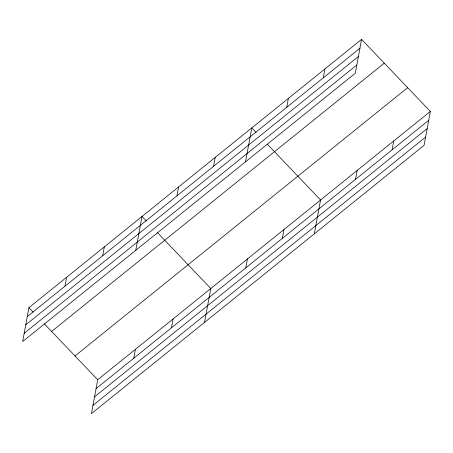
<?xml version="1.0" encoding="UTF-8"?>
<svg xmlns="http://www.w3.org/2000/svg" width="453" height="453" viewBox="0 0 453 453"><rect width="100%" height="100%" fill="white"/><g stroke="black" fill="none" stroke-linecap="round" stroke-linejoin="round"><path stroke-width="0.68" d="M361.568 39.383L28.924 307.683L22.65 341.551L355.294 73.25L361.568 39.383L430.35 111.449L424.076 145.317L91.432 413.617L97.706 379.75L430.35 111.449M64.983 286.16L66.625 277.276M102.678 255.752L104.326 246.868M135.747 250.328L142.027 216.46L146.37 221.019M133.76 358.227L135.407 349.342M176.97 195.832L178.618 186.947M171.461 327.819L173.108 318.935M213.561 166.313L215.209 157.434M204.53 322.394L210.804 288.533L157.48 232.655M245.52 161.789L251.8 127.922L256.143 132.474M245.753 267.899L247.395 259.014M286.743 107.287L288.385 98.409M282.344 238.386L283.986 229.501M323.334 77.774L324.977 68.896M314.303 233.856L320.577 199.988L267.253 144.116M355.52 179.36L357.168 170.475M392.111 149.847L393.759 140.962M27.282 316.568L359.925 48.261M25.753 324.812L358.397 56.506M24.179 333.306L356.822 65.005M51.625 331.466L384.269 63.165M75.011 355.973L407.655 87.667M96.059 388.634L428.702 120.328M94.535 396.879L427.173 128.573M92.961 405.373L425.599 137.072M28.924 307.683L33.273 312.242M44.383 323.878L97.706 379.75"/></g></svg>
